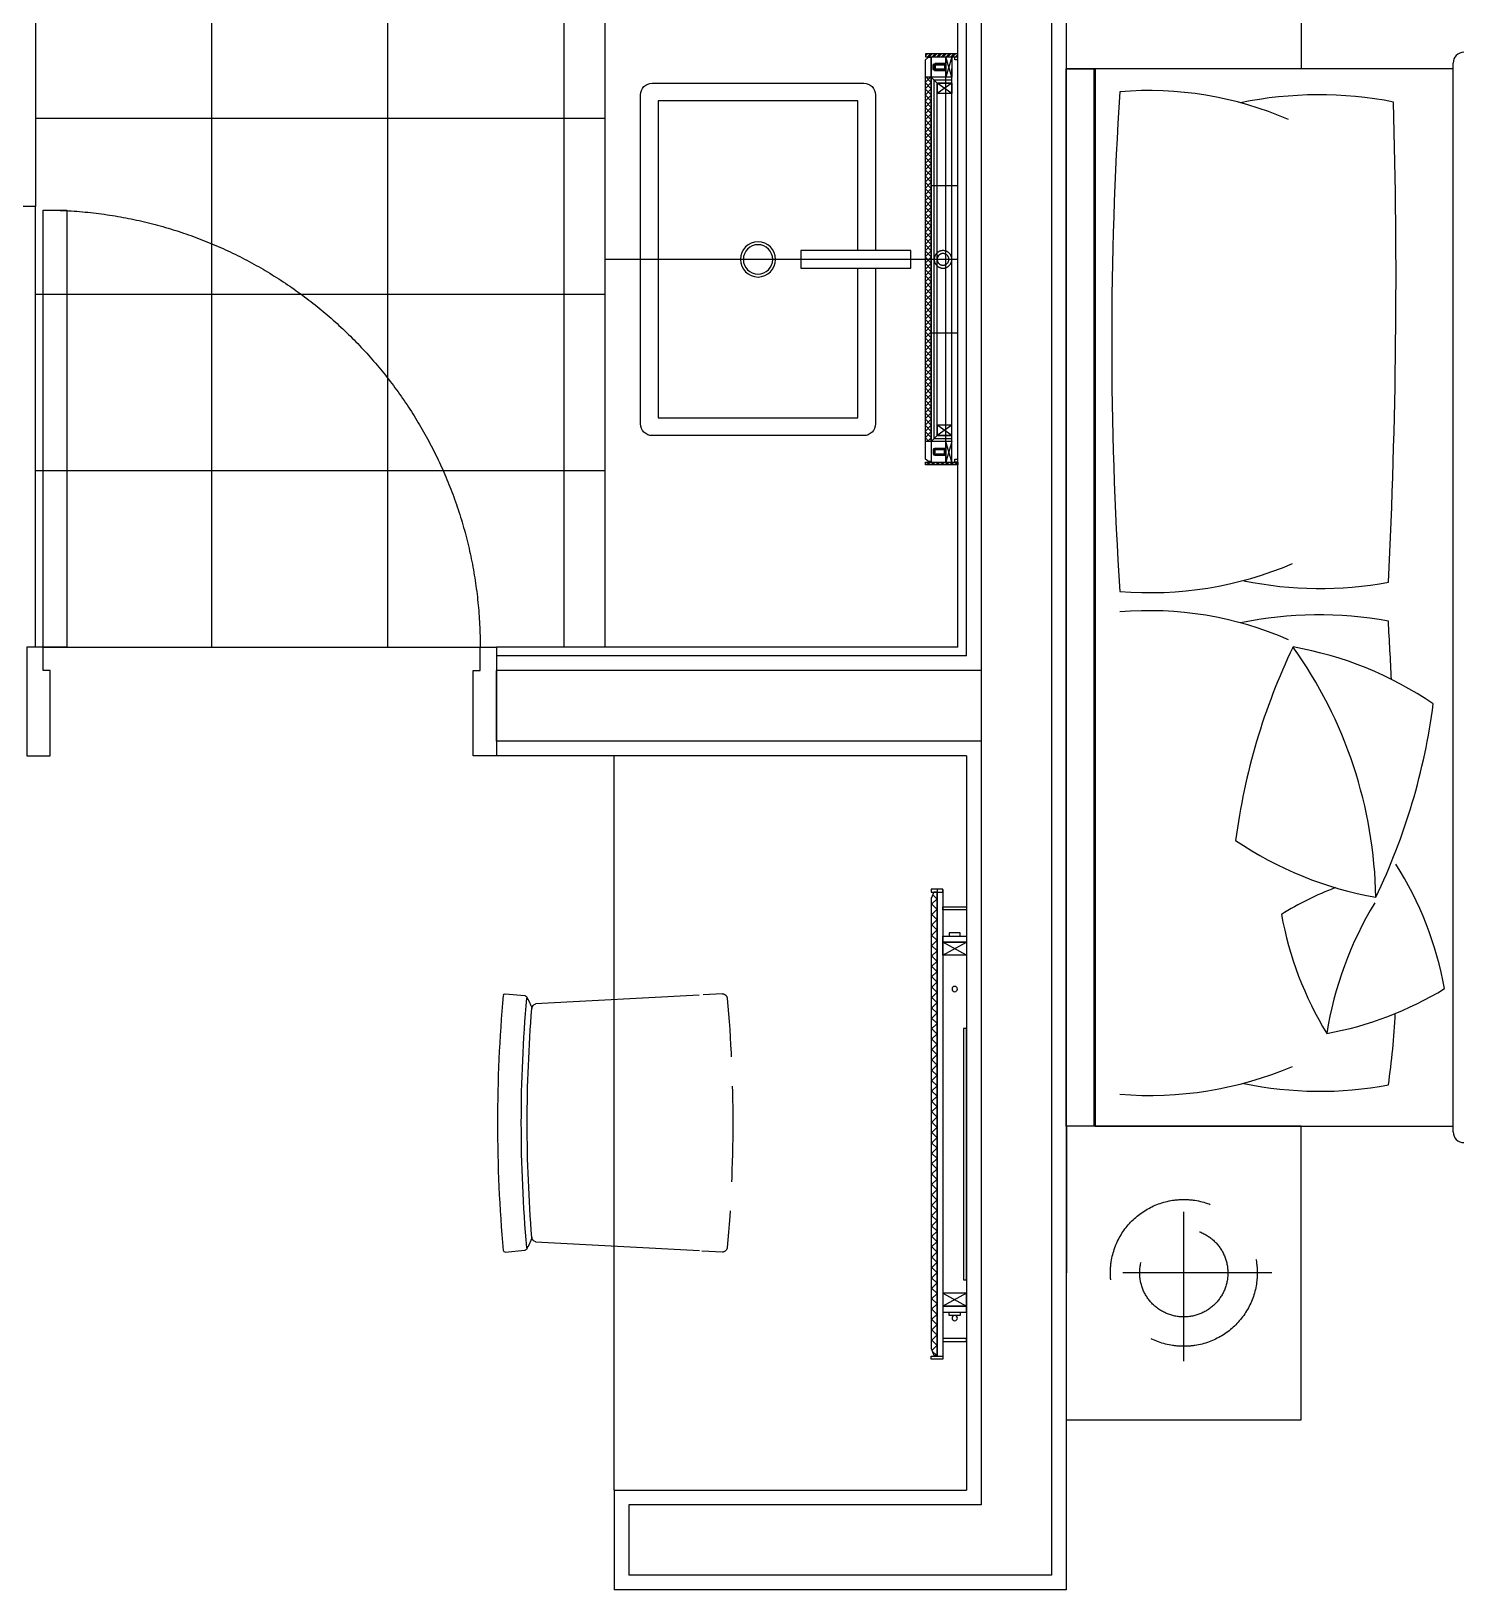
# Model space of a CAD drawing. Header units: millimetres. Extents: x 10000 to 302800, y 6800 to 229018.
# Drawn here: x 236000 to 238439, y 138242 to 140895 of the extents above; entities that cross this region are included whole.
import ezdxf

# ---------------------------------------------------------------- set-up
doc = ezdxf.new("R2010")
doc.units = ezdxf.units.MM
doc.header["$LTSCALE"] = 400
doc.header["$MEASUREMENT"] = 0
for name, pattern in [('X-ROOM TYPE-SR-2bay corner$0$CONTINOUS', [0]), ('X-ROOM TYPE-SR-2bay corner$0$HIDDEN', [0.375, 0.25, -0.125]), ('X-ROOM TYPE-SR-2bay corner$0$X-ROOM TYPE-SR-2bay_1$0$PHANTOM2', [1.25, 0.625, -0.125, 0.125, -0.125, 0.125, -0.125]), ('X-ROOM TYPE-SR-2bay corner$0$X-ROOM TYPE-SR-3Bay$0$X-ROOM TYPE-SR-3Bay$0$HIDDEN2', [4.7625, 3.175, -1.5875])]:
    doc.linetypes.add(name, pattern=pattern)
doc.layers.get('0').update_dxf_attribs({"linetype": 'CONTINUOUS'})
for name, color, linetype in [('A-DIM1', 7, 'CONTINUOUS'), ('X-ROOM TYPE-SR-2bay corner$0$.WA_Built-in', 252, 'CONTINUOUS'), ('X-ROOM TYPE-SR-2bay corner$0$.WA_BUILT-IN LOW', 252, 'CONTINUOUS'), ('X-ROOM TYPE-SR-2bay corner$0$.WA_Built-in mirror', 252, 'CONTINUOUS'), ('X-ROOM TYPE-SR-2bay corner$0$.WA_Built-in_Lower', 252, 'CONTINUOUS'), ('X-ROOM TYPE-SR-2bay corner$0$.WA_Door Swing', 252, 'CONTINUOUS'), ('X-ROOM TYPE-SR-2bay corner$0$.WA_Floor-Fin', 252, 'CONTINUOUS'), ('X-ROOM TYPE-SR-2bay corner$0$.WA_FP_Furn', 252, 'X-ROOM TYPE-SR-2bay corner$0$CONTINOUS'), ('X-ROOM TYPE-SR-2bay corner$0$.WA_Framing', 252, 'CONTINUOUS'), ('X-ROOM TYPE-SR-2bay corner$0$.WA_Furn', 252, 'CONTINUOUS'), ('X-ROOM TYPE-SR-2bay corner$0$.WA_Light', 252, 'CONTINUOUS'), ('X-ROOM TYPE-SR-2bay corner$0$.WA_M ETAL', 252, 'CONTINUOUS'), ('X-ROOM TYPE-SR-2bay corner$0$.WA_METAL', 252, 'CONTINUOUS'), ('X-ROOM TYPE-SR-2bay corner$0$.WA_Plaster', 252, 'CONTINUOUS'), ('X-ROOM TYPE-SR-2bay corner$0$.WA_Sani', 252, 'CONTINUOUS'), ('X-ROOM TYPE-SR-2bay corner$0$.WA_Sani Hidden', 252, 'CONTINUOUS'), ('X-ROOM TYPE-SR-2bay corner$0$.WA_Sani-Fix', 252, 'CONTINUOUS'), ('X-ROOM TYPE-SR-2bay corner$0$.WA_Wall-Fin', 252, 'CONTINUOUS'), ('X-ROOM TYPE-SR-2bay corner$0$.WA_Wall-Finish', 252, 'CONTINUOUS'), ('X-ROOM TYPE-SR-2bay corner$0$A-WALD', 7, 'CONTINUOUS'), ('X-ROOM TYPE-SR-2bay corner$0$X-ROOM TYPE-SR-2bay_1$0$.WA_Sani-Fix', 252, 'CONTINUOUS'), ('X-ROOM TYPE-SR-2bay corner$0$X-ROOM TYPE-SR-2bay_1$0$__Door-bomba', 252, 'CONTINUOUS'), ('X-ROOM TYPE-SR-2bay corner$0$X-ROOM TYPE-SR-3Bay$0$ID_FP-FURN LOOSE', 252, 'CONTINUOUS')]:
    doc.layers.add(name, color=color, linetype=linetype)

# ---------------------------------------------------------------- blocks, each defined once
blk = doc.blocks.new('X-ROOM TYPE-SR-2bay corner$0$A$C1701355A')
at = {"layer": 'X-ROOM TYPE-SR-2bay corner$0$.WA_Light', "linetype": 'X-ROOM TYPE-SR-2bay corner$0$HIDDEN', "ltscale": 10}
for points in [[(-29.5, -5.6), (-12.1, 11.7), (-2.9, 2.5), (-20.4, -14.9), (-22.4, -14.3), (-28.5, -8.3), (-29.5, -5.6)], [(-18.1, -14.2), (-1, 2.9), (-11.8, 13.8), (-28.8, -3.2)], [(-27.3, -6.2), (-12, 9.1), (-5.8, 2.9), (-21.2, -12.3)], [(-29.5, -5.6), (-27.3, -6.2), (-21.2, -12.3), (-20.3, -14.8)], [(-16, -7.2), (-14.3, -8.9)], [(-8.7, 0), (-7.1, -1.7)]]:
    blk.add_lwpolyline(points, dxfattribs=at)
blk.add_lwpolyline([(-22.3, -11.2), (-26, -7.5), (-24.6, -6.1), (-20.9, -9.8)], close=True, dxfattribs=at)
blk = doc.blocks.new('X-ROOM TYPE-SR-2bay corner$0$A$C61A5519C')
at = {"layer": 'X-ROOM TYPE-SR-2bay corner$0$.WA_Light', "linetype": 'X-ROOM TYPE-SR-2bay corner$0$HIDDEN', "ltscale": 10, "rotation": 44.99999999999411}
blk.add_blockref('X-ROOM TYPE-SR-2bay corner$0$A$C1701355A', (6.3, 9.1), dxfattribs=at)
blk = doc.blocks.new('X-ROOM TYPE-SR-2bay corner$0$mr')
at = {"layer": 'X-ROOM TYPE-SR-2bay corner$0$.WA_M ETAL'}
h = blk.add_hatch(dxfattribs=at)
h.set_pattern_fill('ANSI32', color=256, scale=15, angle=-90)
h.set_pattern_definition([(315, (-23359.6275, 437694.648), (3.977475644, 3.977475644), []), (315, (-23359.6275, 437691.996), (3.977475644, 3.977475644), [])])
h.paths.add_polyline_path([(-55, 350), (-55, 345), (0, 345), (0, 350)])
h = blk.add_hatch(dxfattribs=at)
h.set_pattern_fill('NET', color=256, scale=60, angle=-45)
h.set_pattern_definition([(315, (2329112.2085, 3855536.917), (5.303300859, 5.303300859), []), (45, (2329112.2085, 3855536.917), (-5.303300859, 5.303300859), [])])
h.paths.add_polyline_path([(-45, 310), (-55, 310), (-55, -310), (-45, -310)])
h = blk.add_hatch(dxfattribs=at)
h.set_pattern_fill('ANSI32', color=256, scale=15, angle=-90)
h.set_pattern_definition([(315, (-23359.6275, 437574.648), (3.977475644, 3.977475644), []), (315, (-23359.6275, 437571.996), (3.977475644, 3.977475644), [])])
h.paths.add_polyline_path([(-55, -350), (-55, -345), (0, -345), (0, -350)])
at = {"layer": 'X-ROOM TYPE-SR-2bay corner$0$.WA_Framing', "linetype": 'X-ROOM TYPE-SR-2bay corner$0$HIDDEN', "ltscale": 20}
for p, q in [((-10, 345), (-20, 310)), ((-10, 310), (-20, 345)), ((-35, 300), (-35, 282.5)), ((-10, 300), (-35, 282.5)), ((-10, 282.5), (-35, 300)), ((-35, -300), (-35, -282.5)), ((-10, -300), (-35, -282.5)), ((-10, -282.5), (-35, -300)), ((-20, -345), (-20, -310)), ((-10, -345), (-20, -310)), ((-10, -310), (-20, -345))]:
    blk.add_line(p, q, dxfattribs=at)
at = {"layer": 'X-ROOM TYPE-SR-2bay corner$0$.WA_Framing', "ltscale": 20}
for p, q in [((-35, 300), (-45, 310)), ((-40, 305), (-40, -305)), ((-40, 305), (-10, 305)), ((-35, -300), (-45, -310)), ((-10, -305), (-40, -305))]:
    blk.add_line(p, q, dxfattribs=at)
at = {"layer": 'X-ROOM TYPE-SR-2bay corner$0$.WA_Framing', "linetype": 'X-ROOM TYPE-SR-2bay corner$0$HIDDEN', "ltscale": 20}
for points in [[(-10, 345), (-10, 310), (-20, 310), (-20, 345)], [(-10, 300), (-10, 282.5), (-35, 282.5), (-35, 300)], [(-10, -300), (-10, -282.5), (-35, -282.5), (-35, -300)], [(-10, -345), (-10, -310), (-20, -310), (-20, -345)]]:
    blk.add_lwpolyline(points, close=True, dxfattribs=at)
at = {"layer": 'X-ROOM TYPE-SR-2bay corner$0$.WA_M ETAL'}
for p, q in [((-45, 310), (-55, 310)), ((-45, -310), (-55, -310))]:
    blk.add_line(p, q, dxfattribs=at)
for points in [[(-55, 350), (-55, 345), (0, 345), (0, 350)], [(-50, 344), (-55, 340), (-55, -340), (-50, -344), (-45, -344), (-45, 344)], [(-55, -350), (-55, -345), (0, -345), (0, -350)]]:
    blk.add_lwpolyline(points, close=True, dxfattribs=at)
at = {"layer": 'X-ROOM TYPE-SR-2bay corner$0$.WA_M ETAL', "linetype": 'X-ROOM TYPE-SR-2bay corner$0$HIDDEN', "ltscale": 50}
for points in [[(-45, 125), (0, 125)], [(0, -125), (-45, -125)]]:
    blk.add_lwpolyline(points, dxfattribs=at)
at = {"layer": 'X-ROOM TYPE-SR-2bay corner$0$.WA_Wall-Finish'}
for p, q in [((-20, 345), (-20, 310)), ((-20, 345), (-20, 310)), ((-10, 345), (-10, -325)), ((0, 340), (0, -340)), ((-10, 310), (-45, 310)), ((-45, 310), (-45, -344)), ((-10, 300), (-35, 300)), ((-35, 300), (-35, -300)), ((-10, -310), (-45, -310)), ((-10, -300), (-35, -300)), ((-20, -310), (-20, -345))]:
    blk.add_line(p, q, dxfattribs=at)
for points in [[(0, 345), (-5, 345), (-5, 340), (0, 340)], [(0, -340), (-5, -340), (-5, -345), (0, -345)]]:
    blk.add_lwpolyline(points, dxfattribs=at)
at = {"layer": 'X-ROOM TYPE-SR-2bay corner$0$.WA_Built-in', "yscale": 0.7999999999999986, "rotation": 270}
for p, xscale, zscale in [((-28.4, 324.2), 0.7999999999999986, 0.7999999999999986), ((-28.4, -324.2), -0.7999999999999986, 0.7999999999999988)]:
    blk.add_blockref('X-ROOM TYPE-SR-2bay corner$0$A$C61A5519C', p, dxfattribs=dict(at, xscale=xscale, zscale=zscale))
blk = doc.blocks.new('X-ROOM TYPE-SR-2bay corner$0$A$C1CB516A0')
at = {"layer": 'X-ROOM TYPE-SR-2bay corner$0$.WA_Built-in', "color": 251, "linetype": 'X-ROOM TYPE-SR-2bay corner$0$HIDDEN', "ltscale": 50}
blk.add_lwpolyline([(13.5, 35, -0.000893), (14.5, 35), (695, 35)], format="xyb", dxfattribs=at)
at = {"layer": 'X-ROOM TYPE-SR-2bay corner$0$.WA_M ETAL', "linetype": 'X-ROOM TYPE-SR-2bay corner$0$HIDDEN', "ltscale": 25}
for radius in [15, 10]:
    blk.add_circle((350, 30), radius, dxfattribs=at)
at = {"layer": 'X-ROOM TYPE-SR-2bay corner$0$.WA_Sani', "rotation": 90}
blk.add_blockref('X-ROOM TYPE-SR-2bay corner$0$mr', (350, 55), dxfattribs=at)
blk = doc.blocks.new('X-ROOM TYPE-SR-2bay corner$0$wash basin')
at = {"layer": 'X-ROOM TYPE-SR-2bay corner$0$.WA_Sani-Fix', "ltscale": 250}
blk.add_lwpolyline([(-15, 332.9), (-15, 520), (15, 520), (15, 332.9)], close=True, dxfattribs=at)
blk.add_lwpolyline([(-15, 460), (-280, 460, 0.414213), (-300, 440), (-300, 80, 0.414214), (-280, 60), (280, 60, 0.414213), (300, 80), (300, 440, 0.414214), (280, 460), (15, 460)], format="xyb", dxfattribs=at)
blk.add_lwpolyline([(15, 430), (270, 430), (270, 90), (-270, 90), (-270, 430), (-15, 430)], dxfattribs=at)
for radius in [30, 25]:
    blk.add_circle((0, 260), radius, dxfattribs=at)
at = {"layer": 'X-ROOM TYPE-SR-2bay corner$0$X-ROOM TYPE-SR-2bay_1$0$.WA_Sani-Fix', "ltscale": 250}
blk.add_line((0, 600), (0, 0), dxfattribs=at)
blk = doc.blocks.new('X-ROOM TYPE-SR-2bay corner$0$A$C231F4251')
at = {"layer": 'X-ROOM TYPE-SR-2bay corner$0$.WA_BUILT-IN LOW'}
h = blk.add_hatch(dxfattribs=at)
h.set_pattern_fill('NET', color=1, scale=100, angle=-45, style=0)
h.set_pattern_definition([(315, (39441.971, -56481.459), (8.8388348, 8.8388348), []), (45, (39441.971, -56481.459), (-8.8388348, 8.8388348), [])])
h.paths.add_polyline_path([(6.5, 10), (795, 10), (795, 4.7), (784.2, 0), (18, 0), (6.5, 4.7)])
at = {"layer": 'X-ROOM TYPE-SR-2bay corner$0$.WA_BUILT-IN LOW', "color": 251}
for p, q in [((112.5, 60, -0.8), (90, 20, -1.1)), ((112.5, 20, -1), (90, 60, -0.9)), ((687.5, 60, -0.8), (710, 20, -1.1)), ((687.5, 20, -1), (710, 60, -0.9))]:
    blk.add_line(p, q, dxfattribs=at)
at = {"layer": 'X-ROOM TYPE-SR-2bay corner$0$.WA_BUILT-IN LOW', "color": 1}
for p, q in [((795, 10, -0.9), (6.5, 10, -0.9)), ((786.1, 0, -0.9), (18, 0, -0.9))]:
    blk.add_line(p, q, dxfattribs=at)
at = {"layer": 'X-ROOM TYPE-SR-2bay corner$0$.WA_BUILT-IN LOW', "color": 251, "elevation": -1.1}
for points in [[(112.5, 60), (112.5, 20), (90, 20), (90, 60)], [(687.5, 60), (687.5, 20), (710, 20), (710, 60)]]:
    blk.add_lwpolyline(points, close=True, dxfattribs=at)
at = {"layer": 'X-ROOM TYPE-SR-2bay corner$0$.WA_BUILT-IN LOW', "elevation": -1.1}
for points in [[(74.5, 30.6), (80, 30.6), (80, 49.4), (74.5, 49.4)], [(725.5, 30.6), (720, 30.6), (720, 49.4), (725.5, 49.4)]]:
    blk.add_lwpolyline(points, close=True, dxfattribs=at)
at = {"layer": 'X-ROOM TYPE-SR-2bay corner$0$.WA_BUILT-IN LOW', "color": 1, "elevation": -1}
blk.add_lwpolyline([(6.5, 10), (795, 10), (795, 4.7), (784.2, 0), (18, 0), (6.5, 4.7)], close=True, dxfattribs=at)
at = {"layer": 'X-ROOM TYPE-SR-2bay corner$0$.WA_BUILT-IN LOW'}
for centre in [(69.9, 40, -1.1), (630.1, 40, -1.1)]:
    blk.add_circle(centre, 4.52, dxfattribs=at)
at = {"layer": 'X-ROOM TYPE-SR-2bay corner$0$.WA_Built-in mirror', "linetype": 'X-ROOM TYPE-SR-2bay corner$0$CONTINOUS', "elevation": -1.1}
for points in [[(90, 20), (80, 20), (80, 60), (90, 60)], [(710, 20), (720, 20), (720, 60), (710, 60)]]:
    blk.add_lwpolyline(points, close=True, dxfattribs=at)
at = {"layer": 'X-ROOM TYPE-SR-2bay corner$0$.WA_METAL', "ltscale": 200, "elevation": -1}
for points in [[(5, 20), (0, 20), (0, 0), (5, 0)], [(795, 20), (800, 20), (800, 0), (795, 0)]]:
    blk.add_lwpolyline(points, close=True, dxfattribs=at)
at = {"layer": 'X-ROOM TYPE-SR-2bay corner$0$.WA_Plaster', "color": 1, "ltscale": 0.1, "elevation": -1}
for points in [[(35, 20), (30, 20), (30, 60), (35, 60)], [(765, 20), (770, 20), (770, 60), (765, 60)]]:
    blk.add_lwpolyline(points, close=True, dxfattribs=at)
at = {"layer": 'X-ROOM TYPE-SR-2bay corner$0$.WA_Sani', "color": 251, "linetype": 'X-ROOM TYPE-SR-2bay corner$0$HIDDEN', "ltscale": 100, "elevation": -1}
blk.add_lwpolyline([(562.9, 55), (135, 55), (135, 60), (562.9, 60)], close=True, dxfattribs=at)
at = {"layer": 'X-ROOM TYPE-SR-2bay corner$0$.WA_Sani Hidden', "linetype": 'X-ROOM TYPE-SR-2bay corner$0$HIDDEN', "ltscale": 150, "elevation": -1}
blk.add_lwpolyline([(562.9, 60), (562.9, 55), (135, 55), (135, 60)], dxfattribs=at)
at = {"layer": 'X-ROOM TYPE-SR-2bay corner$0$.WA_Wall-Fin'}
for p, q in [((799.5, 20, -0.9), (5, 20, -0.9)), ((799.5, 10, -0.9), (5, 10, -0.9))]:
    blk.add_line(p, q, dxfattribs=at)
blk = doc.blocks.new('X-ROOM TYPE-SR-2bay corner$0$A$C07D34A31')
at = {"layer": 'X-ROOM TYPE-SR-2bay corner$0$.WA_Furn'}
for p, q in [((0, 387.3), (3.3, 354.1)), ((440, 387.3), (436.7, 354.1)), ((2.2, 57.3), (17.3, 335.6)), ((437.9, 56.9), (422.7, 335.6))]:
    blk.add_line(p, q, dxfattribs=at)
at = {"layer": 'X-ROOM TYPE-SR-2bay corner$0$.WA_Furn', "linetype": 'X-ROOM TYPE-SR-2bay corner$0$HIDDEN'}
for p, q in [((0, 17.4), (1.8, 50.2)), ((440, 17.4), (438.1, 52.8))]:
    blk.add_line(p, q, dxfattribs=at)
at = {"layer": 'X-ROOM TYPE-SR-2bay corner$0$.WA_Furn'}
for centre, radius, start, end in [((220, -2025), 2425, 90, 95.1397), ((220, -2025), 2425, 84.8603, 90), ((3.2, 387.1), 3.23, 98.3031, 176.2573), ((436.8, 387.1), 3.23, 3.7427, 81.6969), ((7.2, 354.5), 4, 185.2355, 275.1092), ((55.2, 434.5), 97.2, 238.7219, 252.0623), ((220, -2025), 2385, 90, 95.1092), ((220, -2035), 2385, 90, 94.6846), ((220, -2025), 2385, 84.8908, 90), ((220, -2035), 2385, 85.3154, 90), ((384.8, 434.5), 97.2, 287.9377, 301.2781), ((432.8, 354.5), 4, 264.8908, 354.7645), ((26.1, 332.9), 9.17, 95.2592, 163.1912), ((413.9, 332.9), 9.17, 16.8088, 84.7408)]:
    blk.add_arc(centre, radius, start, end, dxfattribs=at)
at = {"layer": 'X-ROOM TYPE-SR-2bay corner$0$.WA_Furn', "linetype": 'X-ROOM TYPE-SR-2bay corner$0$HIDDEN'}
for centre, radius, start, end in [((9.4, 18.7), 9.51, 187.9798, 260.4792), ((220, 2425), 2425, 264.9811, 270), ((220, 2425), 2425, 270, 275.0189), ((430.6, 18.7), 9.51, 279.5208, 352.0202)]:
    blk.add_arc(centre, radius, start, end, dxfattribs=at)
blk = doc.blocks.new('X-ROOM TYPE-SR-2bay corner$0$DOOR-800(WET)')
at = {"color": 8, "linetype": 'X-ROOM TYPE-SR-2bay corner$0$X-ROOM TYPE-SR-2bay_1$0$PHANTOM2', "ltscale": 200}
blk.add_arc((-92.5, -28), 744, 180, 270, dxfattribs=at)
at = {"layer": 'X-ROOM TYPE-SR-2bay corner$0$.WA_Floor-Fin'}
blk.add_line((-92.5, -28), (-92.5, -772), dxfattribs=at)
at = {"layer": 'X-ROOM TYPE-SR-2bay corner$0$X-ROOM TYPE-SR-2bay_1$0$__Door-bomba'}
for points in [[(92.5, 0), (92.5, -40), (-52.5, -40), (-52.5, -28), (-92.5, -28), (-92.5, 0)], [(-92.5, -28), (-836.5, -28), (-836.5, -68), (-92.5, -68)], [(92.5, -800), (92.5, -760), (-52.5, -760), (-52.5, -772), (-92.5, -772), (-92.5, -800)]]:
    blk.add_lwpolyline(points, close=True, dxfattribs=at)
blk = doc.blocks.new('X-ROOM TYPE-SR-2bay corner$0$X-ROOM TYPE-SR-2bay_1$0$A$Cb303d7f0')
at = {"layer": 'X-ROOM TYPE-SR-2bay corner$0$.WA_Sani-Fix', "ltscale": 250}
for p, q in [((0.1, 482.1), (0, 482.1)), ((0, 482.1), (2.4, 482.1)), ((0, 482.1), (0, 482.1)), ((0.1, 455.8), (0.1, 482.1)), ((2.4, 484.9), (2.9, 485.4)), ((2.9, 485.3), (2.4, 484.8)), ((2.4, 484.9), (2.4, 453)), ((2.4, 478.1), (2.9, 478.5)), ((2.9, 485.4), (2.9, 452.5)), ((2.9, 485.4), (17.9, 485.4)), ((17.9, 485.3), (2.9, 485.3)), ((17.9, 478.5), (2.9, 478.5)), ((17.9, 485.4), (18.4, 484.9)), ((17.9, 485.4), (17.9, 452.5)), ((18.4, 484.8), (17.9, 485.3)), ((18.4, 478.1), (17.9, 478.5)), ((18.4, 484.9), (18.4, 453)), ((0.1, 455.8), (0, 455.7)), ((0, 455.7), (2.4, 455.7)), ((0, 455.7), (0, 455.7)), ((2.4, 475.6), (2.9, 475.7)), ((2.4, 462.3), (2.9, 462.2)), ((2.4, 459.7), (2.9, 459.3)), ((2.4, 453), (2.9, 452.5)), ((2.4, 453), (2.9, 452.5)), ((17.9, 475.7), (2.9, 475.7)), ((17.9, 462.2), (2.9, 462.2)), ((17.9, 459.3), (2.9, 459.3)), ((17.9, 452.5), (2.9, 452.5)), ((2.9, 452.5), (17.9, 452.5)), ((18.4, 475.6), (17.9, 475.7)), ((18.4, 462.3), (17.9, 462.2)), ((18.4, 459.7), (17.9, 459.3)), ((17.9, 452.5), (18.4, 453)), ((17.9, 452.5), (18.4, 453)), ((19.1, 458.5), (18.4, 458.5)), ((61.3, 469), (19.1, 469)), ((19.1, 469), (19.1, 468.5)), ((19.1, 469), (19.1, 468.5)), ((19.1, 468.6), (19.1, 468.6)), ((19.1, 468.5), (19.1, 281.5)), ((37.4, 469), (37.4, 469)), ((37.4, 469), (37.5, 468.9)), ((37.5, 468.9), (37.5, 469)), ((37.5, 468.9), (37.8, 468.9)), ((37.5, 468.9), (37.5, 468.9)), ((37.8, 468.9), (37.8, 468)), ((42.6, 468), (37.8, 468)), ((39.4, 469), (39.4, 468)), ((40.2, 467.2), (40.2, 468)), ((40.2, 390), (40.2, 463.8)), ((41, 469), (41, 468)), ((42.6, 468.9), (42.9, 468.9)), ((42.6, 468.9), (42.6, 468)), ((42.9, 469), (42.9, 469)), ((42.9, 469), (42.9, 468.9)), ((42.9, 468.9), (43, 468.9)), ((43, 468.9), (43, 469)), ((43, 469), (43, 469)), ((61.3, 469), (61.3, 468.5)), ((61.3, 469), (61.3, 468.5)), ((61.3, 390), (61.3, 468.5)), ((19.1, 445.6), (17.9, 444.4)), ((17.9, 444.4), (19.1, 443.2)), ((40.2, 286.2), (40.2, 360)), ((61.3, 281.5), (61.3, 360)), ((0.1, 294.2), (0, 294.3)), ((0, 294.3), (2.4, 294.3)), ((0, 294.3), (0, 294.3)), ((0.1, 294.2), (0.1, 267.9)), ((2.4, 297), (2.9, 297.5)), ((2.4, 297), (2.9, 297.5)), ((2.4, 265.1), (2.4, 297)), ((2.9, 264.6), (2.9, 297.5)), ((17.9, 297.5), (2.9, 297.5)), ((2.9, 297.5), (17.9, 297.5)), ((19.1, 304.8), (17.9, 303.6)), ((19.1, 302.4), (17.9, 303.6)), ((17.9, 264.6), (17.9, 297.5)), ((17.9, 297.5), (18.4, 297)), ((17.9, 297.5), (18.4, 297)), ((18.4, 265.1), (18.4, 297)), ((0.1, 267.9), (0, 267.9)), ((0, 267.9), (2.4, 267.9)), ((0, 267.9), (0, 267.9)), ((2.4, 290.3), (2.9, 290.7)), ((2.4, 287.7), (2.9, 287.8)), ((2.4, 274.4), (2.9, 274.3)), ((2.4, 271.9), (2.9, 271.5)), ((17.9, 290.7), (2.9, 290.7)), ((17.9, 287.8), (2.9, 287.8)), ((17.9, 274.3), (2.9, 274.3)), ((17.9, 271.5), (2.9, 271.5)), ((18.4, 290.3), (17.9, 290.7)), ((18.4, 287.7), (17.9, 287.8)), ((18.4, 274.4), (17.9, 274.3)), ((18.4, 271.9), (17.9, 271.5)), ((19.1, 291.5), (18.4, 291.5)), ((61.2, 281), (19.2, 281)), ((27.3, 281.2), (27.2, 281.2)), ((37.4, 281.1), (37.4, 281)), ((37.5, 281.1), (37.4, 281.1)), ((40.2, 281), (37.5, 281.1)), ((37.5, 281), (37.5, 281.1)), ((37.5, 281.1), (37.5, 281.1)), ((37.5, 281), (37.5, 281)), ((40.2, 281), (40.2, 282.7)), ((42.9, 281.1), (40.2, 281)), ((40.2, 281), (40.2, 281)), ((43, 281.1), (42.9, 281.1)), ((42.9, 281.1), (42.9, 281.1)), ((42.9, 281.1), (42.9, 281)), ((43, 281), (43, 281.1)), ((43, 281), (43, 281)), ((53.3, 281.2), (53.1, 281.2)), ((2.9, 264.7), (2.4, 265.2)), ((2.4, 265.1), (2.9, 264.6)), ((17.9, 264.7), (2.9, 264.7)), ((2.9, 264.6), (17.9, 264.6)), ((18.4, 265.2), (17.9, 264.7)), ((17.9, 264.6), (18.4, 265.1))]:
    blk.add_line(p, q, dxfattribs=at)
blk.add_lwpolyline([(1500.1, 0), (0.1, 0), (0.1, 750), (1500.1, 750), (1500.1, 0)], dxfattribs=at)
for points in [[(1335.1, 680), (1335.1, 75), (100.1, 75), (100.1, 680)], [(1305.1, 650), (1305.1, 105), (130.1, 105), (130.1, 650)], [(30, 360), (160, 360), (160, 390), (30, 390)]]:
    blk.add_lwpolyline(points, close=True, dxfattribs=at)
for centre, radius in [((40.2, 465.5), 1.3), ((260.1, 375), 25), ((40.2, 284.5), 1.3)]:
    blk.add_circle(centre, radius, dxfattribs=at)
for centre, start, end in [((59.3, 468.5), 0, 3.3367), ((21.1, 281.5), 180, 195.3918)]:
    blk.add_arc(centre, 2, start, end, dxfattribs=at)
for points, knots in [([(19.8, 469), (19.7, 469), (19.7, 469), (19.6, 469), (19.5, 469), (19.5, 468.9), (19.4, 468.9), (19.4, 468.9), (19.3, 468.9), (19.3, 468.9), (19.3, 468.9), (19.3, 468.8), (19.2, 468.8), (19.2, 468.8), (19.2, 468.8), (19.2, 468.8), (19.2, 468.8), (19.2, 468.8), (19.2, 468.8), (19.2, 468.7), (19.1, 468.7), (19.1, 468.7), (19.1, 468.7), (19.1, 468.7), (19.1, 468.7), (19.1, 468.6), (19.1, 468.6), (19.1, 468.6)], [0, 0, 0, 0, 0.0866325, 0.1633608, 0.2311611, 0.2909686, 0.3436484, 0.3899998, 0.4307608, 0.4666085, 0.4981597, 0.5259888, 0.5506554, 0.5726583, 0.5924328, 0.6103575, 0.6267612, 0.6419303, 0.6561173, 0.6695449, 0.6823696, 0.6946929, 0.7065976, 0.7294207, 0.7513152, 0.7726837, 0.793902, 0.793902, 0.793902, 0.793902]), ([(19.1, 468.6), (19.1, 468.6), (19.1, 468.6), (19.1, 468.5), (19.1, 468.5)], [0, 0, 0, 0, 0.0584614, 0.1164704, 0.1164704, 0.1164704, 0.1164704]), ([(19.1, 468.5), (19.1, 457.9), (19.1, 437.6), (19.1, 408.6), (19.2, 390.2), (19.4, 381.5)], [0, 0, 0, 0, 31.864203, 60.930077, 87.033705, 87.033705, 87.033705, 87.033705]), ([(37.4, 469), (36.2, 468.9), (33.8, 468.9), (30.4, 468.8), (27.3, 468.8), (24.6, 468.7), (22.4, 468.6), (20.7, 468.7), (19.7, 468.5), (19.3, 468.6), (19.2, 468.6)], [0, 0, 0, 0, 3.647384, 7.111085, 10.272064, 13.020797, 15.264549, 16.92805, 17.955406, 18.189779, 18.189779, 18.189779, 18.189779]), ([(37.8, 468.9), (37.8, 468.9), (37.8, 469), (37.8, 469), (37.8, 469)], [0, 0, 0, 0, 0.03296022, 0.06527932, 0.06527932, 0.06527932, 0.06527932]), ([(40.2, 467.2), (40, 467.2), (39.6, 467.2), (39.1, 466.8), (38.7, 466.4), (38.5, 465.8), (38.5, 465.2), (38.7, 464.6), (39.1, 464.2), (39.6, 463.8), (40, 463.8), (40.2, 463.8)], [0, 0, 0, 0, 0.596081, 1.192099, 1.787989, 2.383764, 2.979488, 3.575246, 4.171106, 4.767086, 5.363145, 5.363145, 5.363145, 5.363145]), ([(40.2, 463.8), (40.4, 463.8), (40.8, 463.8), (41.3, 464.2), (41.7, 464.6), (41.9, 465.2), (41.9, 465.8), (41.7, 466.4), (41.3, 466.8), (40.8, 467.2), (40.4, 467.2), (40.2, 467.2)], [0, 0, 0, 0, 0.596081, 1.192099, 1.787989, 2.383764, 2.979488, 3.575246, 4.171106, 4.767086, 5.363145, 5.363145, 5.363145, 5.363145]), ([(61.2, 468.6), (61.1, 468.6), (60.7, 468.5), (59.7, 468.7), (58.1, 468.6), (55.9, 468.7), (53.1, 468.8), (50, 468.8), (46.6, 468.9), (44.2, 468.9), (43, 469)], [0, 0, 0, 0, 0.234373, 1.261729, 2.92523, 5.168982, 7.917714, 11.078693, 14.542395, 18.189779, 18.189779, 18.189779, 18.189779]), ([(61, 468.9), (61, 468.9), (61, 468.9), (60.9, 469), (60.8, 469), (60.8, 469), (60.7, 469), (60.7, 469)], [0, 0, 0, 0, 0.0535902, 0.1145196, 0.1836841, 0.26205, 0.3506713, 0.3506713, 0.3506713, 0.3506713]), ([(61.3, 468.8), (61.3, 468.8), (61.3, 468.8), (61.2, 468.8), (61.2, 468.8), (61.2, 468.8), (61.2, 468.8), (61.2, 468.9), (61.1, 468.9), (61.1, 468.9), (61.1, 468.9), (61.1, 468.9)], [0, 0, 0, 0, 0.0170271, 0.0354713, 0.0556848, 0.0780702, 0.1030885, 0.1312662, 0.1631967, 0.1995095, 0.2408535, 0.2408535, 0.2408535, 0.2408535]), ([(61.2, 390), (61.2, 395.9), (61.3, 411.4), (61.3, 437.6), (61.3, 457.9), (61.3, 468.5)], [8.533766, 8.533766, 8.533766, 8.533766, 26.103627, 55.169502, 87.033706, 87.033706, 87.033706, 87.033706]), ([(61.3, 468.6), (61.3, 468.6), (61.3, 468.6), (61.3, 468.6), (61.3, 468.7), (61.3, 468.7), (61.3, 468.7), (61.3, 468.7), (61.3, 468.7), (61.3, 468.7), (61.3, 468.7), (61.3, 468.7), (61.3, 468.8), (61.3, 468.8), (61.3, 468.8)], [0, 0, 0, 0, 0.0138195, 0.0272366, 0.0404187, 0.0534882, 0.0665439, 0.079683, 0.0929976, 0.1065828, 0.1205432, 0.1349973, 0.150084, 0.166006, 0.166006, 0.166006, 0.166006]), ([(19.1, 381.3), (19.1, 381.4), (19.2, 381.4), (19.3, 381.4), (19.3, 381.5), (19.4, 381.5)], [0, 0, 0, 0, 0.0540681, 0.1539822, 0.3064699, 0.3064699, 0.3064699, 0.3064699]), ([(19.4, 368.5), (19.4, 369.9), (19.4, 372.6), (19.4, 377), (19.4, 379.9), (19.4, 381.5)], [0, 0, 0, 0, 3.972468, 8.356626, 12.934128, 12.934128, 12.934128, 12.934128]), ([(19.4, 368.5), (19.3, 368.5), (19.3, 368.6), (19.2, 368.6), (19.1, 368.6), (19.1, 368.7)], [0, 0, 0, 0, 0.1524879, 0.2524019, 0.30647, 0.30647, 0.30647, 0.30647]), ([(19.1, 281.5), (19.1, 292.1), (19.1, 312.4), (19.1, 341.4), (19.2, 359.8), (19.4, 368.5)], [0, 0, 0, 0, 31.839941, 60.917528, 87.033707, 87.033707, 87.033707, 87.033707]), ([(61.3, 281.5), (61.3, 292.1), (61.3, 312.4), (61.3, 338.6), (61.2, 354.1), (61.2, 360)], [0, 0, 0, 0, 31.864206, 60.930082, 78.499943, 78.499943, 78.499943, 78.499943]), ([(27.2, 281.2), (26.2, 281.2), (24.6, 281.3), (22.4, 281.4), (20.6, 281.3), (19.8, 281.5), (19.2, 281.4), (19.1, 281.5)], [0, 0, 0, 0, 2.748761, 4.992542, 6.65606, 7.683409, 8.042773, 8.042773, 8.042773, 8.042773]), ([(37.4, 281.1), (36.2, 281.1), (33.8, 281.1), (31.3, 281.1), (29.9, 281.2), (29.7, 281.2)], [0, 0, 0, 0, 3.647378, 7.111, 7.700546, 7.700546, 7.700546, 7.700546]), ([(40.2, 282.7), (40, 282.7), (39.6, 282.8), (39.1, 283.1), (38.7, 283.6), (38.5, 284.2), (38.5, 284.8), (38.7, 285.3), (39.1, 285.8), (39.6, 286.1), (40, 286.2), (40.2, 286.2)], [0, 0, 0, 0, 0.596081, 1.192099, 1.787989, 2.383764, 2.979488, 3.575246, 4.171106, 4.767086, 5.363145, 5.363145, 5.363145, 5.363145]), ([(40.2, 286.2), (40.4, 286.2), (40.8, 286.1), (41.3, 285.8), (41.7, 285.3), (41.9, 284.8), (41.9, 284.2), (41.7, 283.6), (41.3, 283.1), (40.8, 282.8), (40.4, 282.7), (40.2, 282.7)], [0, 0, 0, 0, 0.596081, 1.192099, 1.787989, 2.383764, 2.979488, 3.575246, 4.171106, 4.767086, 5.363145, 5.363145, 5.363145, 5.363145]), ([(50.7, 281.2), (50.5, 281.2), (49.2, 281.1), (46.6, 281.1), (44.2, 281.1), (43, 281.1)], [0, 0, 0, 0, 0.589545, 4.053167, 7.700546, 7.700546, 7.700546, 7.700546]), ([(61.3, 281.5), (61.3, 281.4), (60.6, 281.5), (59.8, 281.3), (58.1, 281.4), (55.9, 281.3), (54.2, 281.2), (53.3, 281.2)], [0, 0, 0, 0, 0.359364, 1.386712, 3.05023, 5.294011, 8.042772, 8.042772, 8.042772, 8.042772]), ([(61.2, 281), (61.3, 281.1), (61.3, 281.2), (61.3, 281.4), (61.3, 281.5)], [0, 0, 0, 0, 0.2684687, 0.5368718, 0.5368718, 0.5368718, 0.5368718])]:
    blk.add_open_spline(points, degree=3, knots=knots, dxfattribs=at)
for points in [[(19.2, 468.5), (19.1, 468.5), (19.1, 468.5), (19.1, 468.5)], [(19.2, 468.6), (19.2, 468.6), (19.2, 468.6), (19.2, 468.5)], [(42.6, 469), (42.6, 469), (42.6, 469), (42.6, 469)], [(42.6, 469), (42.6, 469), (42.6, 468.9), (42.6, 468.9)], [(61.1, 468.9), (61.1, 468.9), (61, 468.9), (61, 468.9)], [(61.3, 468.5), (61.3, 468.6), (61.2, 468.6), (61.2, 468.6)], [(61.3, 468.5), (61.3, 468.5), (61.3, 468.5), (61.3, 468.5)], [(29.7, 281.2), (28.9, 281.2), (28.1, 281.2), (27.3, 281.2)], [(53.1, 281.2), (52.3, 281.2), (51.5, 281.2), (50.7, 281.2)]]:
    blk.add_open_spline(points, degree=3, dxfattribs=at)
blk = doc.blocks.new('X-ROOM TYPE-SR-2bay corner')
at = {"layer": 'X-ROOM TYPE-SR-2bay corner$0$.WA_Built-in_Lower'}
blk.add_line((177784.3, 61596.2), (177784.3, 60346.1), dxfattribs=at)
at = {"layer": 'X-ROOM TYPE-SR-2bay corner$0$.WA_Built-in_Lower', "ltscale": 250}
blk.add_line((177799.2, 60161.1), (177799.2, 58841.1), dxfattribs=at)
at = {"layer": 'X-ROOM TYPE-SR-2bay corner$0$.WA_Floor-Fin'}
for p, q in [((177869.2, 60161.1), (177869.2, 57911.1)), ((178169.2, 60161.1), (178169.2, 57911.1)), ((178469.2, 60161.1), (178469.2, 57911.1)), ((177799.2, 59861.1), (178769.2, 59861.1)), ((177799.2, 59561.1), (178769.2, 59561.1)), ((177799.2, 59261.1), (178769.2, 59261.1))]:
    blk.add_line(p, q, dxfattribs=at)
at = {"layer": 'X-ROOM TYPE-SR-2bay corner$0$.WA_FP_Furn', "ltscale": 0.2}
blk.add_line((176355.8, 60986.5), (176355.8, 59166.8), dxfattribs=at)
for points in [[(177014.2, 60976.6), (177014.3, 61476.6), (176614.3, 61476.6), (176614.3, 60976.6)], [(176967.4, 59176.6), (176967.4, 60976.6), (177014.3, 60976.6), (177014.3, 59176.6)], [(177014.2, 59176.6), (177014.3, 58676.6), (176614.3, 58676.6), (176614.3, 59176.6)]]:
    blk.add_lwpolyline(points, close=True, dxfattribs=at)
blk.add_lwpolyline([(176355.8, 59176.6), (176965.1, 59176.6), (176965.1, 60976.6), (176355.8, 60976.6)], dxfattribs=at)
for centre, radius, start, end in [((176337.5, 60986.5), 18.2, 0, 90), ((177641.2, 60731.3), 1188.2, 171.5149, 177.4153), ((176582.6, 60282.1), 635.3, 78.2454, 100.5709), ((176871.9, 60304.5), 620, 85.2577, 113.0661), ((176676.6, 60239.5), 589.1, 100.3369, 121.339), ((175964, 60915.7), 614.5, 328.7318, 350.9404), ((176059.6, 60508.3), 598.3, 10.3935, 31.2824), ((176958.8, 60850.5), 598.3, 190.3935, 212.3303), ((176341.7, 61119.3), 589.1, 291.3638, 301.339), ((177463.9, 60118), 1083.4, 154.3468, 172.5851), ((177241.2, 60600.3), 754, 181.0066, 215.6415), ((176380.8, 59982), 614.4, 55.8051, 80.0249), ((175651.7, 60630), 1083.4, 334.3468, 352.5851), ((176734.8, 60766), 614.4, 235.8051, 260.0249), ((184054, 60561.5), 7601, 182.60426, 183.35146), ((176872.8, 60691.8), 592.6, 246.4309, 274.8797), ((176584.5, 60767.6), 661.2, 259.6741, 281.6159), ((186830.4, 59531.5), 10377.4, 177.13203, 181.64693), ((176582.6, 59426.2), 635.3, 78.2454, 100.5709), ((176871.9, 59448.5), 620, 85.2577, 113.0661), ((170440.9, 59641.2), 6496.2, 356.24652, 3.75348), ((176872.8, 59806.3), 592.6, 246.4309, 274.8797), ((176584.5, 59882.1), 661.2, 258.9056, 281.6159), ((176337.5, 59166.8), 18.2, 270, 0.0028)]:
    blk.add_arc(centre, radius, start, end, dxfattribs=at)
at = {"layer": 'X-ROOM TYPE-SR-2bay corner$0$.WA_Wall-Finish', "ltscale": 2}
for p, q in [((177014.3, 57896.2), (177014.3, 61766.2)), ((177014.3, 61766.2), (177784.3, 61766.2)), ((177784.3, 61596.2), (177784.3, 61766.2)), ((177184.3, 60346.1), (177184.3, 61596.2)), ((177184.2, 60346.1), (177984.2, 60346.1)), ((177199.2, 60161.1), (177199.2, 57911.1)), ((177199.2, 60161.1), (177984.2, 60161.1)), ((178769.2, 60161.1), (178769.2, 59411.1)), ((178769.2, 59411.1), (179519.2, 59411.1))]:
    blk.add_line(p, q, dxfattribs=at)
at = {"layer": 'X-ROOM TYPE-SR-2bay corner$0$.WA_Wall-Finish', "ltscale": 5}
blk.add_line((177784.3, 61596.2), (177184.3, 61596.2), dxfattribs=at)
at = {"layer": 'X-ROOM TYPE-SR-2bay corner$0$.WA_Wall-Finish'}
for q in [(177184.2, 57896.1), (177984.2, 60176.1)]:
    blk.add_line((177184.2, 60176.1), q, dxfattribs=at)
at = {"layer": 'X-ROOM TYPE-SR-2bay corner$0$A-WALD'}
for p, q in [((177039.3, 57871.1), (177039.3, 61741.2)), ((177039.3, 61741.2), (177759.3, 61741.2)), ((177759.3, 61621.2), (177759.3, 61741.2)), ((177159.3, 61621.2), (177759.3, 61621.2)), ((177159.3, 57871.1), (177159.3, 61621.2)), ((177159.3, 60321.1), (177984.2, 60321.1)), ((177984.2, 60321.1), (177984.2, 60201.1)), ((177159.3, 60201.1), (177984.2, 60201.1))]:
    blk.add_line(p, q, dxfattribs=at)
at = {"layer": 'X-ROOM TYPE-SR-2bay corner$0$X-ROOM TYPE-SR-3Bay$0$ID_FP-FURN LOOSE', "linetype": 'X-ROOM TYPE-SR-2bay corner$0$X-ROOM TYPE-SR-3Bay$0$X-ROOM TYPE-SR-3Bay$0$HIDDEN2', "ltscale": 0.2}
for p, q in [((176814.3, 61376.6), (176814.3, 61076.6)), ((176664.3, 61226.6), (176964.3, 61226.6))]:
    blk.add_line(p, q, dxfattribs=at)
for radius in [125, 75]:
    blk.add_circle((176814.3, 61226.6), radius, dxfattribs=at)
at = {"layer": 'X-ROOM TYPE-SR-2bay corner$0$.WA_Door Swing', "xscale": -1, "rotation": 270}
blk.add_blockref('X-ROOM TYPE-SR-2bay corner$0$DOOR-800(WET)', (178784.2, 60253.6), dxfattribs=at)
at = {"layer": 'X-ROOM TYPE-SR-2bay corner$0$.WA_Furn', "ltscale": 4, "xscale": -1, "rotation": 270}
blk.add_blockref('X-ROOM TYPE-SR-2bay corner$0$A$C07D34A31', (177582.2, 60751.3), dxfattribs=at)
at = {"layer": 'X-ROOM TYPE-SR-2bay corner$0$.WA_Sani', "ltscale": 100, "xscale": -1, "rotation": 90}
blk.add_blockref('X-ROOM TYPE-SR-2bay corner$0$A$C1CB516A0', (177254.2, 59851.1), dxfattribs=at)
at = {"layer": 'X-ROOM TYPE-SR-2bay corner$0$.WA_Sani-Fix', "ltscale": 250, "xscale": -1, "rotation": 90}
blk.add_blockref('X-ROOM TYPE-SR-2bay corner$0$wash basin', (177799.2, 59501.1), dxfattribs=at)
at = {"layer": 'X-ROOM TYPE-SR-2bay corner$0$.WA_Wall-Finish', "ltscale": 2, "xscale": -1, "rotation": 90}
blk.add_blockref('X-ROOM TYPE-SR-2bay corner$0$A$C231F4251', (177244.3, 61373.4), dxfattribs=at)
at = {"layer": 'X-ROOM TYPE-SR-2bay corner$0$X-ROOM TYPE-SR-2bay_1$0$.WA_Sani-Fix', "ltscale": 250, "rotation": 90}
blk.add_blockref('X-ROOM TYPE-SR-2bay corner$0$X-ROOM TYPE-SR-2bay_1$0$A$Cb303d7f0', (179519.2, 57911), dxfattribs=at)
blk = doc.blocks.new('X-INT-HOTEL-8F')
at = {"rotation": 180}
blk.add_blockref('X-ROOM TYPE-SR-2bay corner', (409997.6, 104542.3), dxfattribs=at)
blk = doc.blocks.new('X-BASE-8F')
blk.add_blockref('X-INT-HOTEL-8F', (0, 0))

msp = doc.modelspace()

# ---------------------------------------------------------------- block references
at = {"layer": 'A-DIM1'}
msp.add_blockref('X-BASE-8F', (4779.3, 95465.6), dxfattribs=at)

doc.saveas('drawing.dxf')
